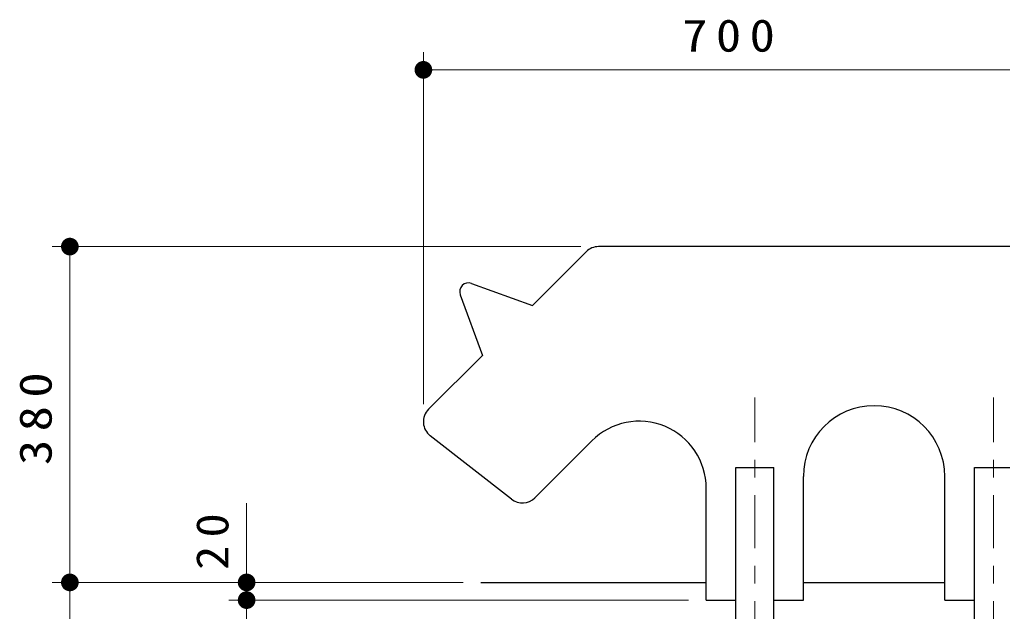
# Model space of a CAD drawing. Units: millimetres on the paper, scale 1:20. Extents: x 1295 to 1680, y 0 to 267.
# Drawn here: x 1432.6 to 1488.1, y 135.6 to 169.1 of the extents above; entities that cross this region are included whole.
import ezdxf

# ---------------------------------------------------------------- set-up
doc = ezdxf.new("R2010")
doc.units = ezdxf.units.MM
doc.linetypes.add('USER2', pattern=[6, 3, -1, 1, -1])
doc.layers.add('1_20', color=7, linetype='Continuous', lineweight=25)
doc.styles.add('ＭＳ ゴシック', font='')
doc.styles.get('ＭＳ ゴシック').set_extended_font_data('MS Gothic')

# ---------------------------------------------------------------- blocks, each defined once
blk = doc.blocks.new('filled_dot')
at = {"color": 0, "linetype": 'Continuous', "lineweight": -2, "const_width": 1.25}
blk.add_lwpolyline([(-0.625, 0, 1), (0.625, 0, 1)], format="xyb", close=True, dxfattribs=at)

msp = doc.modelspace()

# ---------------------------------------------------------------- linework, layer by layer
at = {"layer": '1_20', "lineweight": 13}
for p, q in [((1455.396, 147.318), (1455.396, 167.232)), ((1455.396, 166.232), (1490.396, 166.232)), ((1464.31, 156.232), (1434.396, 156.232)), ((1435.396, 137.232), (1435.396, 156.232)), ((1445.396, 136.232), (1445.396, 141.722)), ((1444.396, 137.232), (1434.396, 137.232)), ((1435.396, 104.732), (1435.396, 137.232)), ((1457.646, 137.232), (1444.396, 137.232)), ((1470.396, 136.232), (1444.396, 136.232)), ((1445.396, 132.232), (1445.396, 136.232))]:
    msp.add_line(p, q, dxfattribs=at)
at = {"layer": '1_20', "color": 190}
for p, q in [((1489.396, 156.232), (1465.31, 156.232)), ((1461.56, 152.896), (1464.603, 155.939)), ((1458.121, 154.148), (1461.56, 152.896)), ((1457.48, 153.507), (1458.732, 150.068)), ((1455.689, 147.025), (1458.732, 150.068)), ((1460.381, 141.944), (1455.781, 145.529)), ((1461.703, 142.025), (1464.921, 145.243)), ((1476.896, 136.232), (1476.896, 143.232)), ((1484.896, 136.232), (1484.896, 143.232)), ((1471.396, 136.232), (1471.396, 142.561)), ((1471.396, 136.232), (1473.076, 136.232)), ((1475.216, 136.232), (1476.896, 136.232))]:
    msp.add_line(p, q, dxfattribs=at)
at = {"layer": '1_20', "linetype": 'USER2', "lineweight": 13}
for p, q in [((1474.146, 103.173), (1474.146, 147.701)), ((1487.646, 103.173), (1487.646, 147.701))]:
    msp.add_line(p, q, dxfattribs=at)
at = {"layer": '1_20'}
for p, q in [((1473.076, 143.732), (1475.216, 143.732)), ((1473.076, 123.732), (1473.076, 143.732)), ((1475.216, 123.732), (1475.216, 143.732)), ((1486.576, 143.732), (1488.716, 143.732)), ((1486.576, 123.732), (1486.576, 143.732)), ((1458.646, 137.232), (1471.396, 137.232)), ((1476.896, 137.232), (1484.896, 137.232)), ((1484.896, 136.232), (1486.576, 136.232))]:
    msp.add_line(p, q, dxfattribs=at)
at = {"layer": '1_20', "color": 190}
for centre, radius, start, end in [((1465.31, 155.232), 1, 90, 135), ((1457.95, 153.678), 0.5, 70, 200), ((1456.396, 146.318), 1, 135, 232.0629), ((1480.896, 143.232), 4, 0, 180), ((1467.603, 142.561), 3.793, 0, 135), ((1460.996, 142.732), 1, 232.0629, 315)]:
    msp.add_arc(centre, radius, start, end, dxfattribs=at)

# ---------------------------------------------------------------- block references
at = {"layer": '1_20', "lineweight": 13, "xscale": 0.4, "yscale": 0.4}
msp.add_blockref('filled_dot', (1455.396, 166.232), dxfattribs=at)
for p, rotation in [((1435.396, 156.232), 270), ((1435.396, 137.232), 270), ((1435.396, 137.232), 90), ((1445.396, 137.232), 270), ((1445.396, 136.232), 90), ((1445.396, 136.232), 270)]:
    msp.add_blockref('filled_dot', p, dxfattribs=dict(at, rotation=rotation))

# ---------------------------------------------------------------- texts
at = {"layer": '1_20', "insert": (1472.896, 167.232), "char_height": 1.833, "attachment_point": 8, "style": 'ＭＳ ゴシック'}
msp.add_mtext('\\T1.33;\\W1.15;700', dxfattribs=at)
at = {"layer": '1_20', "char_height": 1.833, "attachment_point": 8, "rotation": 90, "style": 'ＭＳ ゴシック'}
for s, insert in [('\\T1.33;\\W1.15;380', (1434.396, 146.732)), ('\\T1.34;\\W1.1;20', (1444.396, 139.774))]:
    msp.add_mtext(s, dxfattribs=dict(at, insert=insert))

doc.saveas('drawing.dxf')
